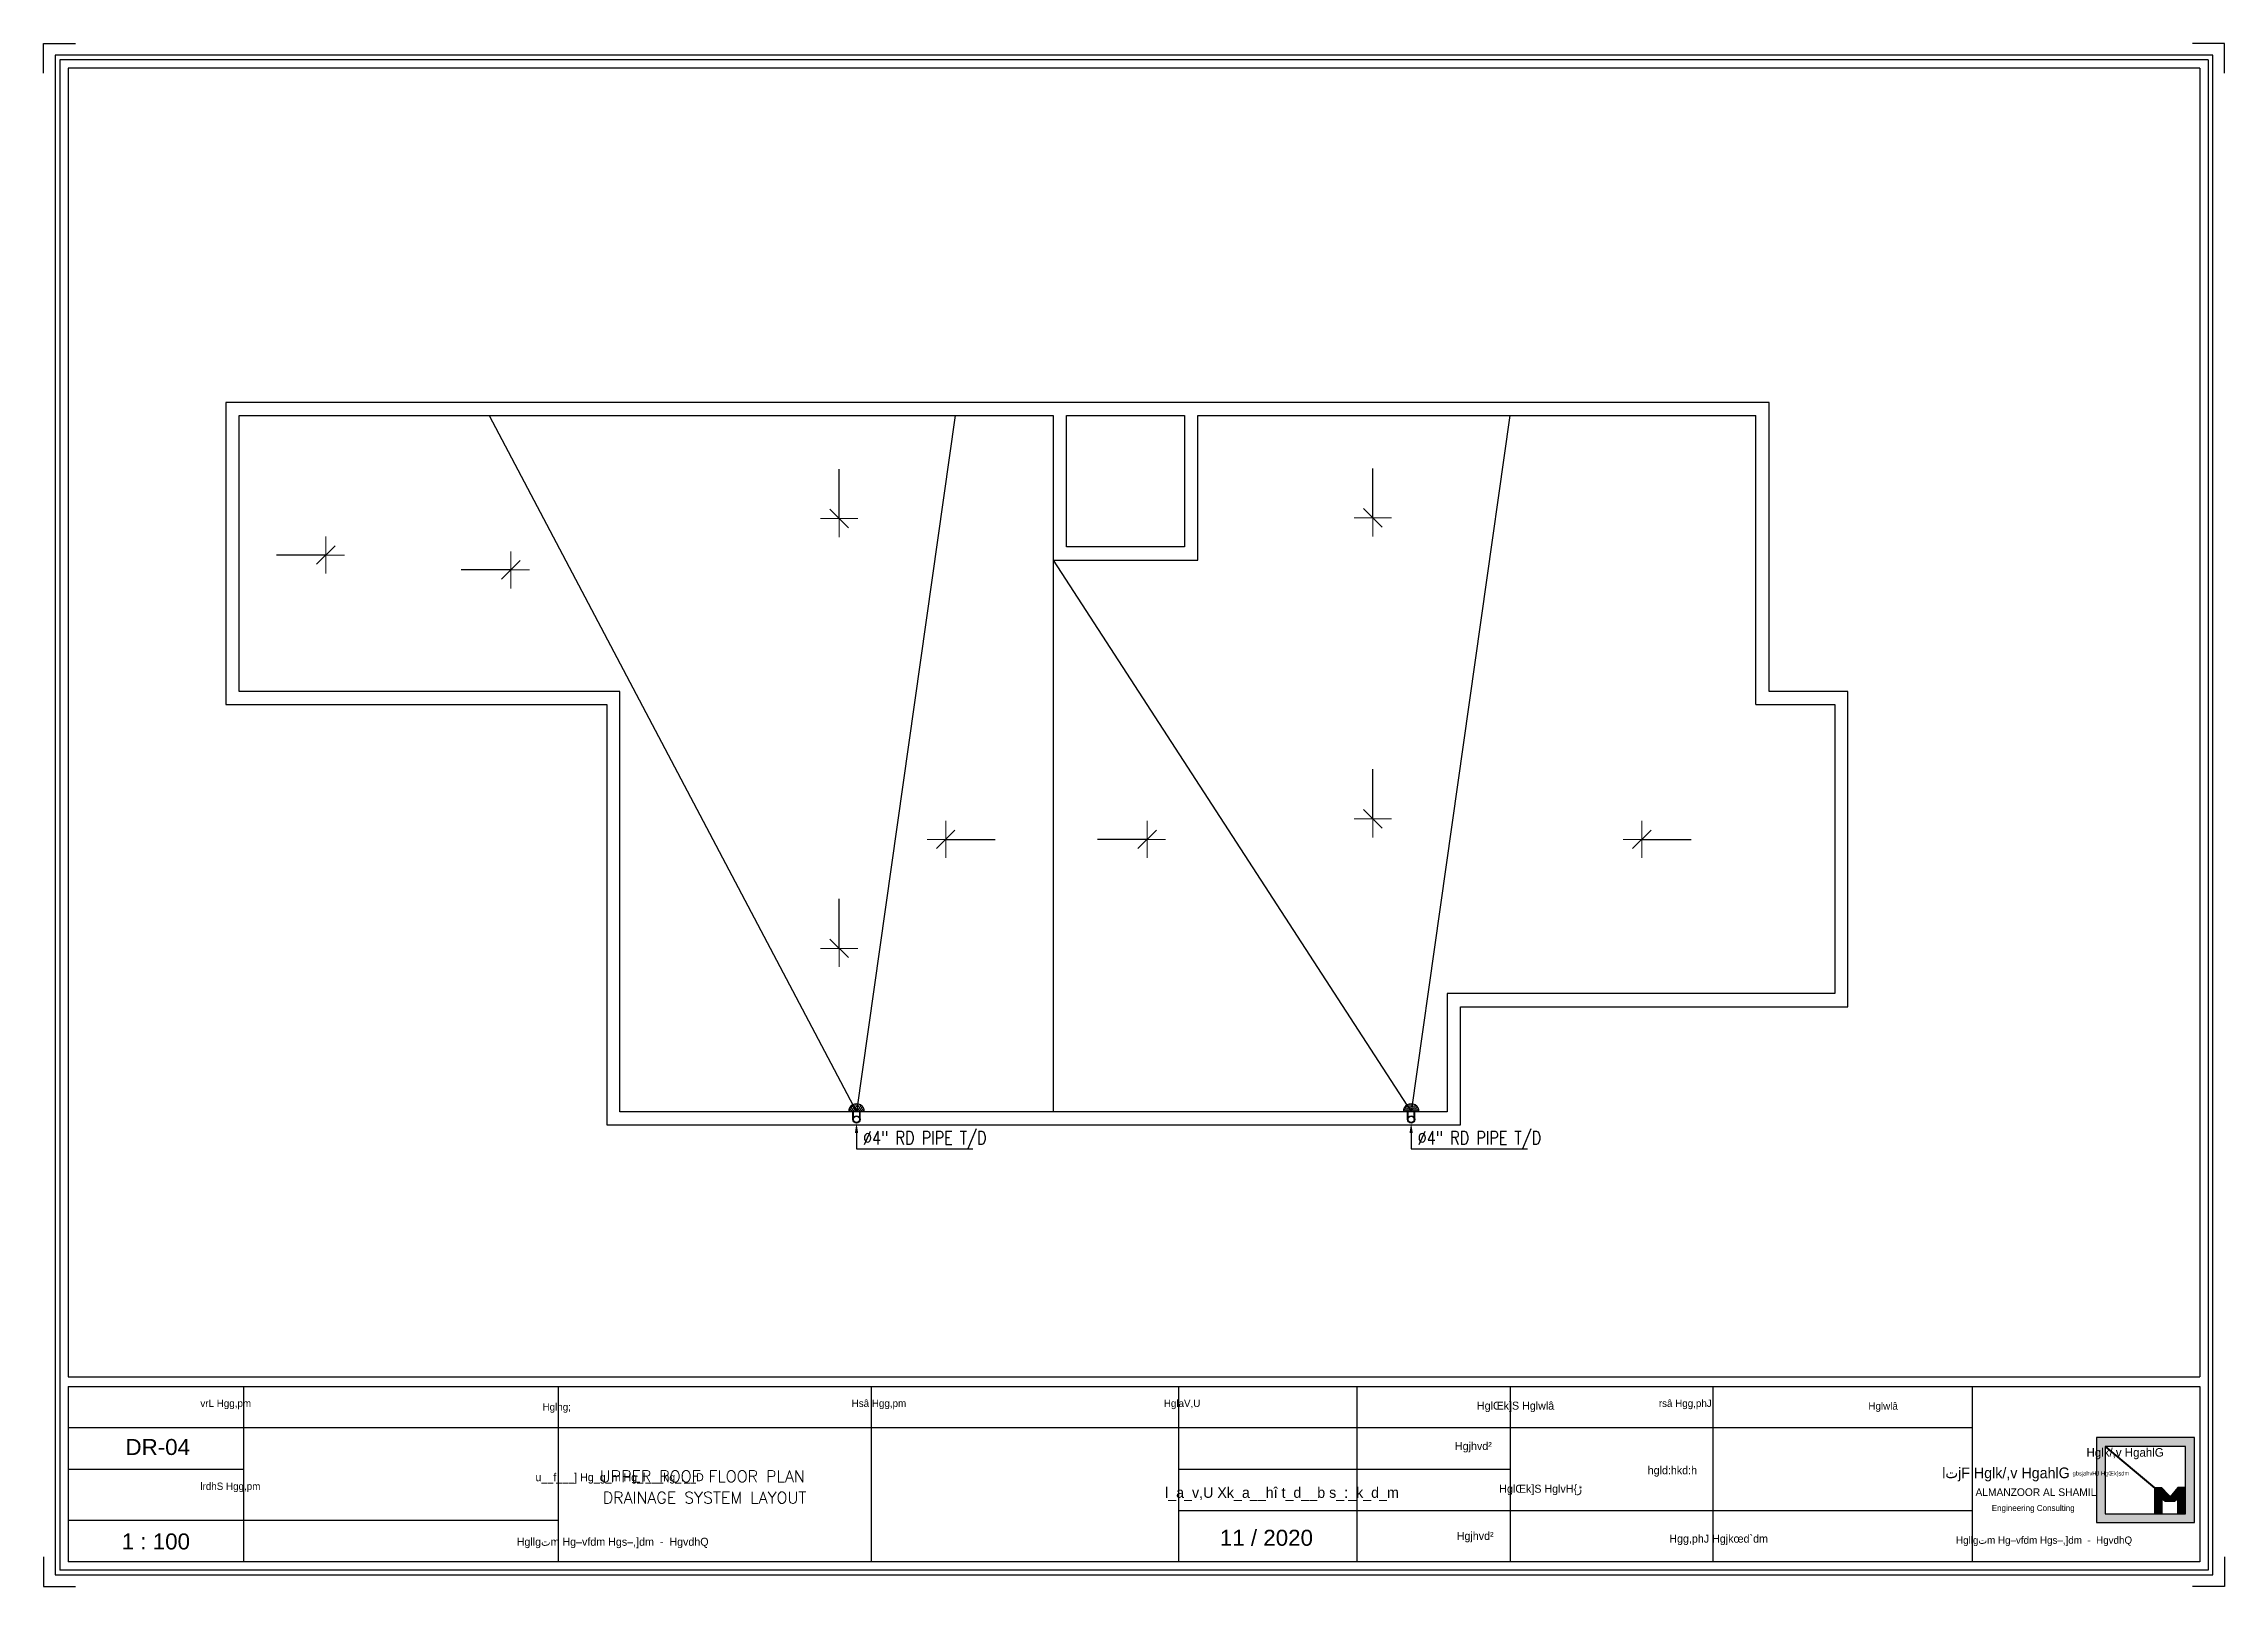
# Model space of a CAD drawing. Header units: metres. Extents: x -658 to -58, y -713 to -118.
# Drawn here: x -338.63 to -305.41, y -340.59 to -317.11 of the extents above; entities that cross this region are included whole.
import ezdxf
from ezdxf import colors
from ezdxf.entities.mleader import LeaderData, LeaderLine
from ezdxf.math import Vec2, Vec3

# ---------------------------------------------------------------- set-up
doc = ezdxf.new("R2010")
doc.units = ezdxf.units.M
doc.header["$LTSCALE"] = 100
for name, color, linetype, lineweight in [('DM_OUT', 8, 'Continuous', 15), ('Fram', 7, 'Continuous', 25), ('TEXT', 7, 'Continuous', 25)]:
    doc.layers.add(name, color=color, linetype=linetype, lineweight=lineweight)
for name, color, linetype in [('plan', 8, 'Continuous'), ('RWP', 6, 'Continuous'), ('slope arrow', 255, 'Continuous'), ('WATER TEXT', 3, 'Continuous')]:
    doc.layers.add(name, color=color, linetype=linetype)
doc.styles.add('02-GROUND-FOR WORK$0$MZ', font='romans.shx', dxfattribs={"width": 0.8})
doc.styles.add('30X40', font='framd.ttf')
doc.styles.add('arbic', font='sosa.shx')
doc.styles.add('Arial_4', font='arial.ttf', dxfattribs={"height": 4.917664670658682})
doc.styles.add('DM', font='ARIALUNI.TTF', dxfattribs={"height": 0.2})
doc.styles.add('mech', font='romans.shx')
doc.dimstyles.new('Copy of DM', dxfattribs={"dimtxt": 0.2, "dimasz": 0.07, "dimexe": 0.15, "dimexo": 0.063, "dimgap": 0.07, "dimtad": 1, "dimzin": 0, "dimdsep": 46, "dimtxsty": 'DM', "dimblk": 'TK', "dimcen": 0.09, "dimclrd": 74, "dimadec": 8, "dimazin": 0, "dimtfac": 1, "dimtmove": 2, "dimatfit": 1, "dimldrblk": 'TK', "dimfxl": 1, "dimtolj": 1, "dimtzin": 0, "dimarcsym": 0})

# ---------------------------------------------------------------- blocks, each defined once
blk = doc.blocks.new('A$C70506bbd')
at = {"layer": 'plan'}
for p, q in [((-1.200000000000045, 9.199999999999875), (-24.70000000000005, 9.200000000000216)), ((-24.70000000000005, 9.200000000000102), (-24.70000000000005, 4.60000000000008)), ((-24.50000000000006, 9.000000000000057), (-12.09999999999991, 9.000000000000057)), ((-24.50000000000006, 4.800000000000011), (-24.50000000000006, 9.000000000000057)), ((-12.09999999999991, 9.000000000000057), (-12.09999999999991, 6.800000000000011)), ((-11.89999999999992, 9.000000000000057), (-10.09999999999991, 9.000000000000057)), ((-11.89999999999992, 7.000000000000057), (-11.89999999999992, 9.000000000000057)), ((-10.09999999999991, 9.000000000000057), (-10.09999999999991, 7.000000000000057)), ((-9.899999999999977, 6.800000000000011), (-9.89999999999992, 9.000000000000057)), ((-9.89999999999992, 9.000000000000057), (-1.400000000000034, 9)), ((-1.400000000000034, 4.60000000000008), (-1.400000000000034, 9)), ((-1.200000000000045, 4.800000000000011), (-1.200000000000045, 9.199999999999875)), ((-10.09999999999991, 7.000000000000057), (-11.89999999999992, 7.000000000000057)), ((-12.09999999999991, 6.800000000000011), (-9.899999999999977, 6.800000000000011)), ((-18.69999999999999, 4.800000000000011), (-24.50000000000006, 4.800000000000011)), ((-18.69999999999999, -1.599999999999966), (-18.69999999999999, 4.800000000000011)), ((0, 4.800000000000011), (-1.200000000000045, 4.800000000000011)), ((0, 0), (0, 4.800000000000011)), ((-24.70000000000005, 4.60000000000008), (-18.89999999999998, 4.599999999999966)), ((-18.89999999999998, 4.60000000000008), (-18.89999999999998, -1.800000000000011)), ((-1.400000000000034, 4.60000000000008), (-0.1999999999999886, 4.60000000000008)), ((-0.1999999999999886, 4.60000000000008), (-0.1999999999999886, 0.1999999999999318)), ((-6.099999999999909, 0.1999999999999318), (-6.099999999999909, -1.600000000000023)), ((-0.1999999999999886, 0.1999999999999318), (-6.099999999999909, 0.1999999999999318)), ((-5.89999999999992, -1.800000000000068), (-5.89999999999992, 0)), ((-5.89999999999992, 0), (0, 0)), ((-6.099999999999909, -1.600000000000023), (-18.69999999999999, -1.599999999999966)), ((-18.89999999999998, -1.800000000000011), (-5.89999999999992, -1.800000000000068))]:
    blk.add_line(p, q, dxfattribs=at)
blk = doc.blocks.new('TK')
at = {"layer": 'DM_OUT'}
for p, q in [((1.414213562373094, 0), (-1.414213562373094, 0)), ((-0.7071067811865464, -0.7071067811865464), (0.7071067811865497, 0.7071067811865464)), ((0, 1.41421356237309), (0, -1.41421356237309))]:
    blk.add_line(p, q, dxfattribs=at)
blk = doc.blocks.new('Fram')
at = {"ltscale": 0.2}
h = blk.add_hatch(color=154, dxfattribs=at)
h.dxf.hatch_style = 1
h.paths.add_polyline_path([(-2.401247722956896, 2.788736570352569), (-2.401247722956896, 1.196914928099261), (-0.5616175798977565, 1.196914928099261), (-0.5616175798977565, 2.788736570352569)])
h.paths.add_polyline_path([(-0.7272022799068054, 2.623151870326922), (-0.7272022799068054, 1.362499628125391), (-2.235663022925777, 1.362499628125391), (-2.235663022925777, 2.623151870326922)], flags=16)
h = blk.add_hatch(color=154, dxfattribs=at)
h.dxf.hatch_style = 1
h.paths.add_polyline_path([(-2.222263333966112, 2.623151870326922), (-2.235663022925777, 2.623151870326922), (-1.306198699071501, 1.839315754433812), (-1.306198699071501, 1.85226536643205)])
at = {"ltscale": 0.2, "true_color": 0xffffff}
h = blk.add_hatch(color=7, dxfattribs=at)
h.dxf.hatch_style = 1
h.paths.add_polyline_path([(-1.171890114023199, 1.642930182152753), (-1.116665758179579, 1.596457794735727), (-0.9368719888204851, 1.596457794735727), (-1.181006652645934, 1.85265517434172), (-1.306198699071501, 1.85265517434172), (-1.306198699071501, 1.362499628125391), (-1.171890114023199, 1.362499628125391)])
at = {"ltscale": 0.2}
h = blk.add_hatch(color=154, dxfattribs=at)
h.dxf.hatch_style = 1
h.paths.add_polyline_path([(-0.8816476329987069, 1.642930182152753), (-0.8816476329987069, 1.362499628125391), (-0.7473390479288042, 1.362499628125391), (-0.7473390479288042, 1.85265517434172), (-0.8725310943543718, 1.85265517434172), (-1.018350499227381, 1.681962165697627), (-0.9368719888204851, 1.596457794735727)])
for p, q in [((-40.90826444601953, 28.37507314729623), (-40.90826444601953, 28.92798700111325)), ((-40.90826444601953, 28.92798700111325), (-40.3077312015214, 28.92798700111325)), ((-0.2175419706170487, 28.71044503047983), (-40.69072247540271, 28.71044503047983)), ((-40.69072247540271, 28.71044503047983), (-40.69072247540271, 0.2175419706168213)), ((2.131628207280301e-13, 28.92798700111325), (-0.6005332444979103, 28.92798700111325)), ((-0.2175419706170487, 0.2175419706168213), (-0.2175419706170487, 28.71044503047983)), ((2.131628207280301e-13, 28.37507314729623), (2.131628207280301e-13, 28.92798700111325)), ((-40.60625370761636, 28.62597626268234), (-40.60625370761636, 0.3020107384249968)), ((-0.3020107384033963, 28.62597626268234), (-40.60625370761636, 28.62597626268234)), ((-0.4575333873704039, 28.47045361369328), (-40.45073105873781, 28.47045361369328)), ((-40.45073105873781, 28.47045361369328), (-40.45073105873781, 3.930872548059369)), ((-0.4575333873704039, 28.47045361369328), (-0.4575333873704039, 3.930872548059369)), ((-0.3020107384033963, 28.62597626268234), (-0.3020107384033963, 0.3020107384249968)), ((-40.45073105873781, 3.930872548059369), (-0.4575333873704039, 3.930872548059369)), ((-40.45073105873781, 3.749429457597671), (-40.45073105873781, 0.4575333874033447)), ((-40.45073105873781, 3.749429457597671), (-0.4575333873704039, 3.749429457597671)), ((-37.16034206003201, 3.749429457597671), (-37.16034206003201, 0.4575333874033447)), ((-31.25417278265331, 3.749429457597671), (-31.25417278265331, 0.4575333874033447)), ((-25.38688042277158, 3.749429457597671), (-25.38688042277158, 0.4575333874033447)), ((-19.61687414907578, 3.749429457597671), (-19.61687414907578, 0.4575333874033447)), ((-16.27389472666459, 3.749429457597671), (-16.27389472666459, 0.4575333874033447)), ((-13.39888648593455, 3.749429457597671), (-13.39888648593455, 0.4575333874033447)), ((-9.59296713733579, 3.749429457597671), (-9.59296713733579, 0.4575333874033447)), ((-4.72956080898372, 3.749429457597671), (-4.72956080898372, 0.4575333874033447)), ((-0.4575333873704039, 3.749429457597671), (-0.4575333873704039, 0.4575333874033447)), ((-37.16034206003201, 2.97181621264258), (-40.45073105873781, 2.97181621264258)), ((-4.72956080898372, 2.97181621264258), (-40.34347971047328, 2.97181621264258)), ((-37.16034206003201, 2.194202967736828), (-40.45073105873781, 2.194202967736828)), ((-13.39888648593455, 2.194202967736828), (-19.61687414907578, 2.194202967736828)), ((-37.16034206003201, 1.235146632314326), (-40.45073105873781, 1.235146632314326)), ((-31.25417278265331, 1.235146632314326), (-37.16034206003201, 1.235146632314326)), ((-4.72956080898372, 1.416589722820163), (-19.61687414907578, 1.416589722803309)), ((-40.90826444601953, 0.5529138538115603), (-40.90826444601953, -2.557953848736361e-13)), ((-0.4575333873704039, 0.4575333874033447), (-40.45073105873781, 0.4575333874033447)), ((2.131628207280301e-13, 0.5529138538115603), (2.131628207280301e-13, -2.557953848736361e-13)), ((-40.69072247540271, 0.2175419706168213), (-0.2175419706170487, 0.2175419706168213)), ((-0.3020107384033963, 0.3020107384249968), (-40.60625370761636, 0.3020107384249968)), ((-40.90826444601953, -2.557953848736361e-13), (-40.3077312015214, -2.557953848736361e-13)), ((2.131628207280301e-13, -2.557953848736361e-13), (-0.6005332444979103, -2.557953848736361e-13))]:
    blk.add_line(p, q)
at = {"color": 154, "ltscale": 0.2}
for p, q in [((-2.235663022925777, 2.623151870326836), (-1.306198699071501, 1.839315754433756)), ((-2.222263333966112, 2.623151870326836), (-1.306198699071501, 1.852265366431965))]:
    blk.add_line(p, q, dxfattribs=at)
for points in [[(-0.5616175798977565, 2.788736570352484), (-2.401247722956896, 2.788736570352484), (-2.401247722956896, 1.196914928099176), (-0.5616175798977565, 1.196914928099176)], [(-0.7272022799068054, 2.623151870326836), (-2.235663022925777, 2.623151870326836), (-2.235663022925777, 1.362499628125306), (-0.7272022799068054, 1.362499628125306)]]:
    blk.add_lwpolyline(points, close=True, dxfattribs=at)
at = {"ltscale": 0.2}
blk.add_lwpolyline([(-1.306198699071501, 1.362499628125306), (-1.306198699071501, 1.852655174341635), (-1.181006652645934, 1.852655174341635), (-0.9368719888204851, 1.596457794735642), (-1.116665758179579, 1.596457794735642), (-1.171890114023199, 1.642930182152668), (-1.171890114023199, 1.362499628125306)], dxfattribs=at)
at = {"color": 154, "ltscale": 0.2}
for points in [[(-1.116665758179579, 1.596457794735642), (-0.9368719888204851, 1.596457794735642), (-0.8816476329987069, 1.642930182152668), (-0.8816476329987069, 1.362499628125306)], [(-0.7473390479288042, 1.362499628125306), (-0.7473390479288042, 1.852655174341635), (-0.8725310943543718, 1.852655174341635), (-1.018350499226699, 1.68196216569774)]]:
    blk.add_lwpolyline(points, dxfattribs=at)
at = {"style": 'arbic'}
for s, height, p in [('vrL Hgg,pm', 0.1376195567472951, (-37.96755453267974, 3.364190521881483)), ('Hglhg;', 0.1376195567472951, (-31.54898467835392, 3.296663619990568)), ('Hsâ Hgg,pm', 0.1376195567472951, (-25.75020171812776, 3.364190521881483)), ('HglaV,U', 0.1376195567472951, (-19.89479509393755, 3.363766335909304)), ('HglŒk]S Hglwlâ', 0.15, (-14.0211506177568, 3.313484396439662)), ('rsâ Hgg,phJ', 0.1376195567472951, (-10.60904705355119, 3.363766335909304)), ('Hglwlâ', 0.1376195567472951, (-6.677865778604883, 3.31342458610402)), ('Hgjhvd²', 0.15, (-14.43349724616769, 2.556595985053917)), ('u__f___] Hg_g_m Hg_l___hg_:__D', 0.15, (-31.68111221663386, 1.971632785358651)), ('hgld:hkd:h', 0.15, (-10.81786024060807, 2.102191226990726)), ('lتjF Hglk/,v HgahlG', 0.2, (-5.29305076908328, 2.028565453444344)), ('lrdhS Hgg,pm', 0.1376195567472951, (-37.96755453267974, 1.808964032014501)), ('l_a_v,U Xk_a__hî t_d__b s_:_k_d_m', 0.2, (-19.87185625085226, 1.659668521254588)), (' HglŒk]S HglvH{ڑ', 0.15, (-13.65781296893124, 1.755953278253401)), ('Hgllgتm Hg–vfdm Hgs–,]dm  -  HgvdhQ', 0.15, (-32.03451668228149, 0.7612800698750561)), ('Hgjhvd²', 0.15, (-14.39958149512745, 0.8711815957665294)), ('Hgg,phJ Hgjkœd`dm', 0.15, (-10.41241275107564, 0.8201865326377344)), ('Hgllgتm Hg–vfdm Hgs–,]dm  -  HgvdhQ', 0.1376195567472951, (-5.034366181552969, 0.7979572467863818))]:
    blk.add_text(s, height=height, dxfattribs=at).set_placement(p)
at = {"color": 9, "ltscale": 0.2, "style": 'arbic'}
for s, height, p in [('Hglk/,v HgahlG', 0.1610383288846767, (-2.586146266284914, 2.431749566638928)), ('gbsjahvHJ HgŒk]sdm', 0.07776753324681972, (-2.847619657975201, 2.079154751017285))]:
    blk.add_text(s, height=height, dxfattribs=at).set_placement(p)
at = {"color": 9, "ltscale": 0.2, "width": 83.41772714894827, "attachment_point": 1, "style": '30X40'}
for s, insert, char_height in [('ALMANZOOR AL SHAMIL', (-4.668520044717511, 1.837988259699841), 0.1432101496104114), ('Engineering Consulting', (-4.363529828824554, 1.525679776675133), 0.1124400373466352)]:
    blk.add_mtext(s, dxfattribs=dict(at, insert=insert, char_height=char_height))
at = {"char_height": 0.3, "attachment_point": 2, "line_spacing_factor": 0.9385317878468563, "style": 'Arial_4'}
for s, insert, width in [('1 : 100', (-38.80297455867458, 0.9923653588245713), 1.461909991254482), ('11 / 2020', (-17.97048206504036, 1.061198902668821), 2.529163092588273)]:
    blk.add_mtext(s, dxfattribs=dict(at, insert=insert, width=width))

msp = doc.modelspace()

# ---------------------------------------------------------------- hatches: boundary and pattern name
at = {"layer": 'RWP'}
h = msp.add_hatch(color=256, dxfattribs=at)
h.paths.add_polyline_path([(-326.1241093983137, -333.3685695438611), (-326.3684564532895, -333.368915401676, -1.000000021560694)])
h.paths.add_polyline_path([(-326.3600318187097, -333.3607585595922), (-326.1325570891797, -333.360436596491, 0.9309493937956512)], flags=16)
at = {"layer": 'RWP', "linetype": 'Continuous', "ltscale": 0.1}
for points in [[(-326.1325570891797, -333.360436596491), (-326.1243927248003, -333.3604250408642, 0.9354144005685332), (-326.3681961828547, -333.3607701152054), (-326.3600318187097, -333.3607585595922, -0.9309493937371148)], [(-326.1325570891797, -333.360436596491), (-326.1243927248003, -333.3604250408642, 0.9354144005685332), (-326.3681961828547, -333.3607701152054), (-326.3600318187097, -333.3607585595922, -0.9309493937371148)], [(-317.6854265491378, -333.360436596491), (-317.6772621847584, -333.3604250408642, 0.9354144005685332), (-317.9210656428128, -333.3607701152054), (-317.9129012786678, -333.3607585595922, -0.9309493937371148)], [(-317.6854265491378, -333.360436596491), (-317.6772621847584, -333.3604250408642, 0.9354144005685332), (-317.9210656428128, -333.3607701152054), (-317.9129012786678, -333.3607585595922, -0.9309493937371148)]]:
    msp.add_hatch(color=2, dxfattribs=at).paths.add_polyline_path(points)
at = {"layer": 'RWP'}
h = msp.add_hatch(dxfattribs=at)
h.set_pattern_fill('TRIANG', scale=0.0814490999077373, angle=1079.918881622385, style=0)
h.set_pattern_definition([(119.9188816223854, (-264.8006835968415, -435.4031490569137), (0.0153091402805367, 0.0264297231747963), [0.0152717062327006, -0.0152717062327006]), (59.91888162238549, (-264.8006835968415, -435.4031490569137), (0.0305433818246322, -4.32428056461e-05), [0.01527170623270064, -0.01527170623270064]), (179.9188816223854, (-264.7930290267986, -435.3899341951637), (-0.0152342415440956, 0.0264729659804425), [0.0152717062327008, -0.0152717062327008])])
h.paths.add_polyline_path([(-326.3618107700906, -333.3614361144545, -0.9309493937305579), (-326.1343360405596, -333.3611141513519)])
at = {"layer": 'RWP', "linetype": 'Continuous', "ltscale": 0.1}
h = msp.add_hatch(color=2, dxfattribs=at)
h.paths.add_polyline_path([(-326.2462977100756, -333.539181441626, -1), (-326.2464534444397, -333.4291827674873, -1)])
h.paths.add_polyline_path([(-326.2463078233074, -333.5320382838466, -1), (-326.2464433312077, -333.4363259254914, -1)], flags=16)
h = msp.add_hatch(color=2, dxfattribs=at)
h.paths.add_polyline_path([(-326.2461590745606, -333.4285558803002, 1), (-326.2463148089236, -333.5385545544253, 1)])
h.paths.add_polyline_path([(-326.2461691877915, -333.4356990380651, 1), (-326.2463046956915, -333.5314113964204, 1)], flags=16)
at = {"layer": 'RWP'}
h = msp.add_hatch(color=256, dxfattribs=at)
h.paths.add_polyline_path([(-317.6769788582718, -333.3685695438611), (-317.9213259132476, -333.368915401676, -1.000000021560694)])
h.paths.add_polyline_path([(-317.9129012786678, -333.3607585595922), (-317.6854265491378, -333.360436596491, 0.9309493937956512)], flags=16)
h = msp.add_hatch(dxfattribs=at)
h.set_pattern_fill('TRIANG', scale=0.0814490999077373, angle=1079.918881622385, style=0)
h.set_pattern_definition([(119.9188816223854, (-256.3535530567996, -435.4031490569137), (0.0153091402805367, 0.0264297231747963), [0.0152717062327006, -0.0152717062327006]), (59.91888162238549, (-256.3535530567996, -435.4031490569137), (0.0305433818246322, -4.32428056461e-05), [0.01527170623270065, -0.01527170623270065]), (179.9188816223854, (-256.3458984867567, -435.3899341951637), (-0.0152342415440956, 0.0264729659804425), [0.0152717062327008, -0.0152717062327008])])
h.paths.add_polyline_path([(-317.9146802300487, -333.3614361144545, -0.9309493937305579), (-317.6872055005177, -333.3611141513519)])
at = {"layer": 'RWP', "linetype": 'Continuous', "ltscale": 0.1}
h = msp.add_hatch(color=2, dxfattribs=at)
h.paths.add_polyline_path([(-317.7991671700337, -333.539181441626, -1), (-317.7993229043979, -333.4291827674873, -1)])
h.paths.add_polyline_path([(-317.7991772832655, -333.5320382838466, -1), (-317.7993127911658, -333.4363259254914, -1)], flags=16)
h = msp.add_hatch(color=2, dxfattribs=at)
h.paths.add_polyline_path([(-317.7990285345187, -333.4285558803002, 1), (-317.7991842688817, -333.5385545544253, 1)])
h.paths.add_polyline_path([(-317.7990386477496, -333.4356990380651, 1), (-317.7991741556497, -333.5314113964204, 1)], flags=16)

# ---------------------------------------------------------------- linework, layer by layer
at = {"layer": 'RWP'}
for p, q in [((-326.3016506272546, -333.4833495738875), (-326.3016457182534, -333.3688208391444)), ((-326.2939101021915, -333.4843303648294), (-326.2938884095917, -333.3686743726064)), ((-326.1981418193015, -333.4843303648294), (-326.1981635121325, -333.3686743726064)), ((-326.1916550693215, -333.4833495738875), (-326.1916599783225, -333.3688208391444)), ((-317.8545200872127, -333.4833495738875), (-317.8545151782115, -333.3688208391444)), ((-317.8467795621497, -333.4843303648294), (-317.8467578695498, -333.3686743726064)), ((-317.7510112792596, -333.4843303648294), (-317.7510329720906, -333.3686743726064)), ((-317.7445245292796, -333.4833495738875), (-317.7445294382807, -333.3688208391444))]:
    msp.add_line(p, q, dxfattribs=at)
at = {"layer": 'RWP', "color": 2, "linetype": 'Continuous', "ltscale": 0.1}
for centre, radius in [((-326.2463755772555, -333.4841821047884), 0.0549993922028889), ((-326.2462369417426, -333.4835552173621), 0.0549993922028889), ((-326.2462369417426, -333.4835552173621), 0.0478562271901165), ((-326.2460983062264, -333.4841821047884), 0.0478562271901165), ((-317.7992450372136, -333.4841821047884), 0.0549993922028889), ((-317.7991064017007, -333.4835552173621), 0.0549993922028889), ((-317.7991064017007, -333.4835552173621), 0.0478562271901165), ((-317.7989677661845, -333.4841821047884), 0.0478562271901165)]:
    msp.add_circle(centre, radius, dxfattribs=at)
for centre in [(-326.2462829257994, -333.3687424727758), (-326.2462829257994, -333.3687424727758), (-317.7991523857575, -333.3687424727758), (-317.7991523857575, -333.3687424727758)]:
    msp.add_arc(centre, 0.1221736498616059, 0.08109192959651544, 180.0810984922585, dxfattribs=at)
at = {"layer": 'slope arrow', "linetype": 'Continuous'}
for p, q in [((-331.8408499286236, -322.7685695578806), (-326.2462829257994, -333.3687424727758)), ((-324.7432373111713, -322.7685695578807), (-326.2459136866535, -333.3687424727758)), ((-316.2961067711294, -322.7685695578807), (-317.7987831466116, -333.3687424727758)), ((-323.2491523945543, -324.9685695578806), (-317.7991523857575, -333.3687424727758))]:
    msp.add_line(p, q, dxfattribs=at)
at = {"layer": 'slope arrow'}
msp.add_line((-323.2491523945543, -324.9685695578806), (-323.2491523945544, -333.3685695578806), dxfattribs=at)

# ---------------------------------------------------------------- block references
at = {"layer": 'Fram', "linetype": 'Continuous', "xscale": 0.8118741105253202, "yscale": 0.8118741105253202, "zscale": 0.8118741105253202}
msp.add_blockref('Fram', (-305.4140105963485, -340.5927173789437), dxfattribs=at)
at = {"layer": 'plan'}
msp.add_blockref('A$C70506bbd', (-311.1491523945544, -331.7685695578807), dxfattribs=at)

# ---------------------------------------------------------------- texts
at = {"layer": 'TEXT', "linetype": 'Continuous', "style": 'mech'}
for s, p in [('UPPER ROOF FLOOR PLAN', (-330.1570603773886, -339.0061317193864)), ('DRAINAGE SYSTEM LAYOUT', (-330.1106459760909, -339.3307510809602))]:
    msp.add_text(s, height=0.1764180000000001, dxfattribs=at).set_placement(p)
at = {"layer": 'TEXT', "insert": (-336.8882395859164, -338.3490670627837), "char_height": 0.2435622331576063, "width": 0.7912579158785521, "attachment_point": 2, "line_spacing_factor": 0.9385317878468563, "style": 'Arial_4'}
msp.add_mtext('DR-04', dxfattribs=at)

# ---------------------------------------------------------------- leaders
at = {"layer": 'slope arrow', "linetype": 'Continuous'}
for points in [[(-326.5104157246258, -324.3376858576081), (-326.5104157246258, -323.5834257415003)], [(-318.3830538892007, -324.3273291122292), (-318.3830538892007, -323.5730689961214)], [(-334.3277739579584, -324.8917692486153), (-335.0820340740661, -324.8917692486153)], [(-331.5110608485099, -325.1191812766311), (-332.2653209646176, -325.1191812766311)], [(-318.3830538892007, -328.9083175097194), (-318.3830538892007, -328.1540573936117)], [(-324.8878570818738, -329.2204689362567), (-324.1335969657661, -329.2204689362567)], [(-321.8210855540774, -329.2204689362567), (-322.5753456701851, -329.2204689362567)], [(-314.2875051572348, -329.2204689362567), (-313.5332450411271, -329.2204689362567)], [(-326.5104157246258, -330.8799817652394), (-326.5104157246258, -330.1257216491317)]]:
    msp.add_leader(points, dimstyle='Copy of DM', override={"dimasz": 0.2, "dimgap": 0.07, "dimtad": 0, "dimclrd": 256}, dxfattribs=at)
at = {"layer": 'WATER TEXT', "color": 3}
ml = msp.add_multileader_mtext('Standard', dxfattribs=at)
ml.set_content('%%C4" RD PIPE T/D', color=3, style='02-GROUND-FOR WORK$0$MZ')
ml.set_leader_properties(color=1)
ml.build(insert=Vec2(0, 0))
ml.multileader.update_dxf_attribs({"text_left_attachment_type": 6, "text_right_attachment_type": 6, "dogleg_length": 100, "arrow_head_size": 0.15})
ctx = ml.context
ctx.base_point, ctx.char_height, ctx.arrow_head_size, ctx.landing_gap_size, ctx.plane_origin = Vec3(-326.1463755772555, -333.9321424943648), 0.2, 0.15, 9e-05, Vec3(-326.0868389735186, -333.4059800185571)
ctx.left_attachment, ctx.right_attachment = 6, 6
notes = []
notes.append((ctx, [(0, (1, 1, 0), (-326.2463755772555, -333.9321424943648), (1, 0), 0.1, [(0, [(-326.2463755772555, -333.5391814969912)], 0, [])])]))
ctx.mtext.insert, ctx.mtext.flow_direction = Vec3(-326.1462855772555, -333.6654758276982), 5
ml = msp.add_multileader_mtext('Standard', dxfattribs=at)
ml.set_content('%%C4" RD PIPE T/D', color=3, style='02-GROUND-FOR WORK$0$MZ')
ml.set_leader_properties(color=1)
ml.build(insert=Vec2(0, 0))
ml.multileader.update_dxf_attribs({"text_left_attachment_type": 6, "text_right_attachment_type": 6, "dogleg_length": 100, "arrow_head_size": 0.15})
ctx = ml.context
ctx.base_point, ctx.char_height, ctx.arrow_head_size, ctx.landing_gap_size, ctx.plane_origin = Vec3(-317.6992450372136, -333.9321424943648), 0.2, 0.15, 9e-05, Vec3(-317.6397084334768, -333.4059800185571)
ctx.left_attachment, ctx.right_attachment = 6, 6
notes.append((ctx, [(0, (1, 1, 0), (-317.7992450372136, -333.9321424943648), (1, 0), 0.1, [(0, [(-317.7992450372136, -333.5391814969912)], 0, [])])]))
ctx.mtext.insert, ctx.mtext.flow_direction = Vec3(-317.6991550372136, -333.6654758276982), 5
for ctx, leaders in notes:
    for number, flags, end, landing, length, lines in leaders:
        leader = LeaderData()
        leader.index, (leader.has_last_leader_line, leader.has_dogleg_vector, leader.attachment_direction) = number, flags
        leader.last_leader_point, leader.dogleg_vector, leader.dogleg_length = Vec3(end), Vec3(landing), length
        for number, points, colour, breaks in lines:
            line = LeaderLine()
            line.index, line.vertices, line.color, line.breaks = number, Vec3.list(points), colors.encode_raw_color(colour), breaks
            leader.lines.append(line)
        ctx.leaders.append(leader)

doc.saveas('drawing.dxf')
